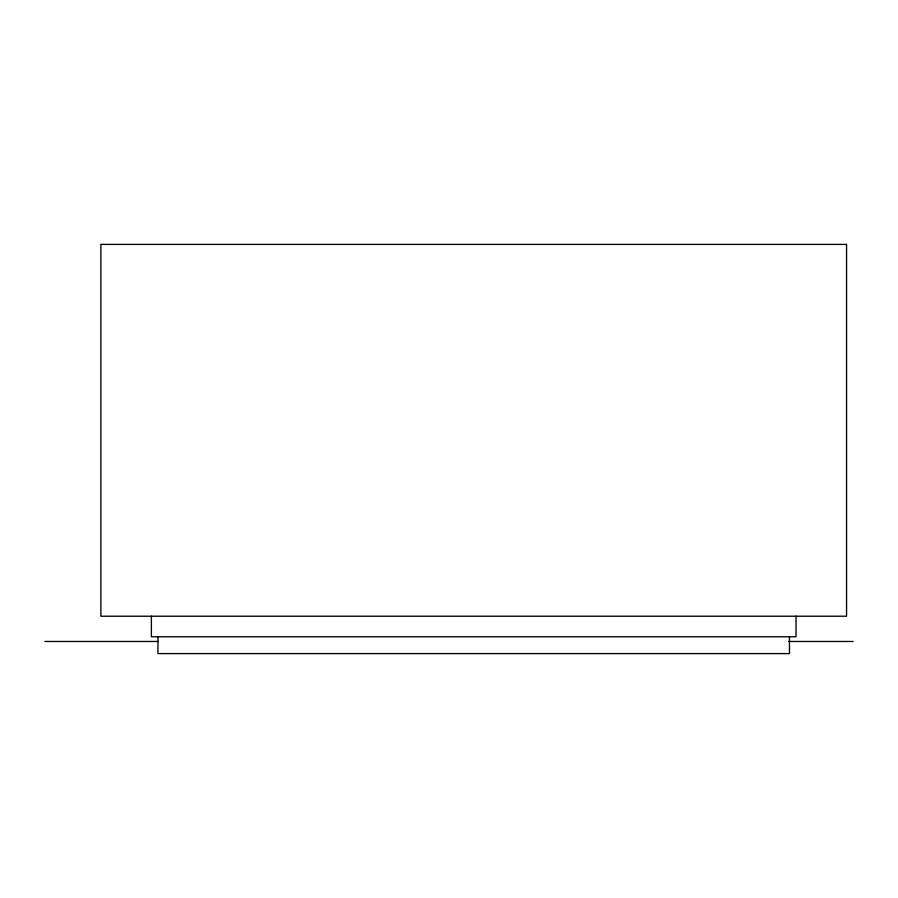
<?xml version="1.0" encoding="UTF-8"?>
<svg xmlns="http://www.w3.org/2000/svg" width="898" height="898" viewBox="0 0 898 898"><rect width="100%" height="100%" fill="white"/><g stroke="black" fill="none" stroke-linecap="round" stroke-linejoin="round"><path stroke-width="1.35" d="M44.9 641.475L158.34 641.475M788.635 641.475L853.1 641.475M796.032 616.219L796.032 636.761L151.392 636.761L151.392 616.219M789.465 636.761L789.465 653.598L157.958 653.598L157.958 636.761M846.556 244.402L100.868 244.402L100.868 616.219L846.556 616.219L846.556 244.402"/></g></svg>
